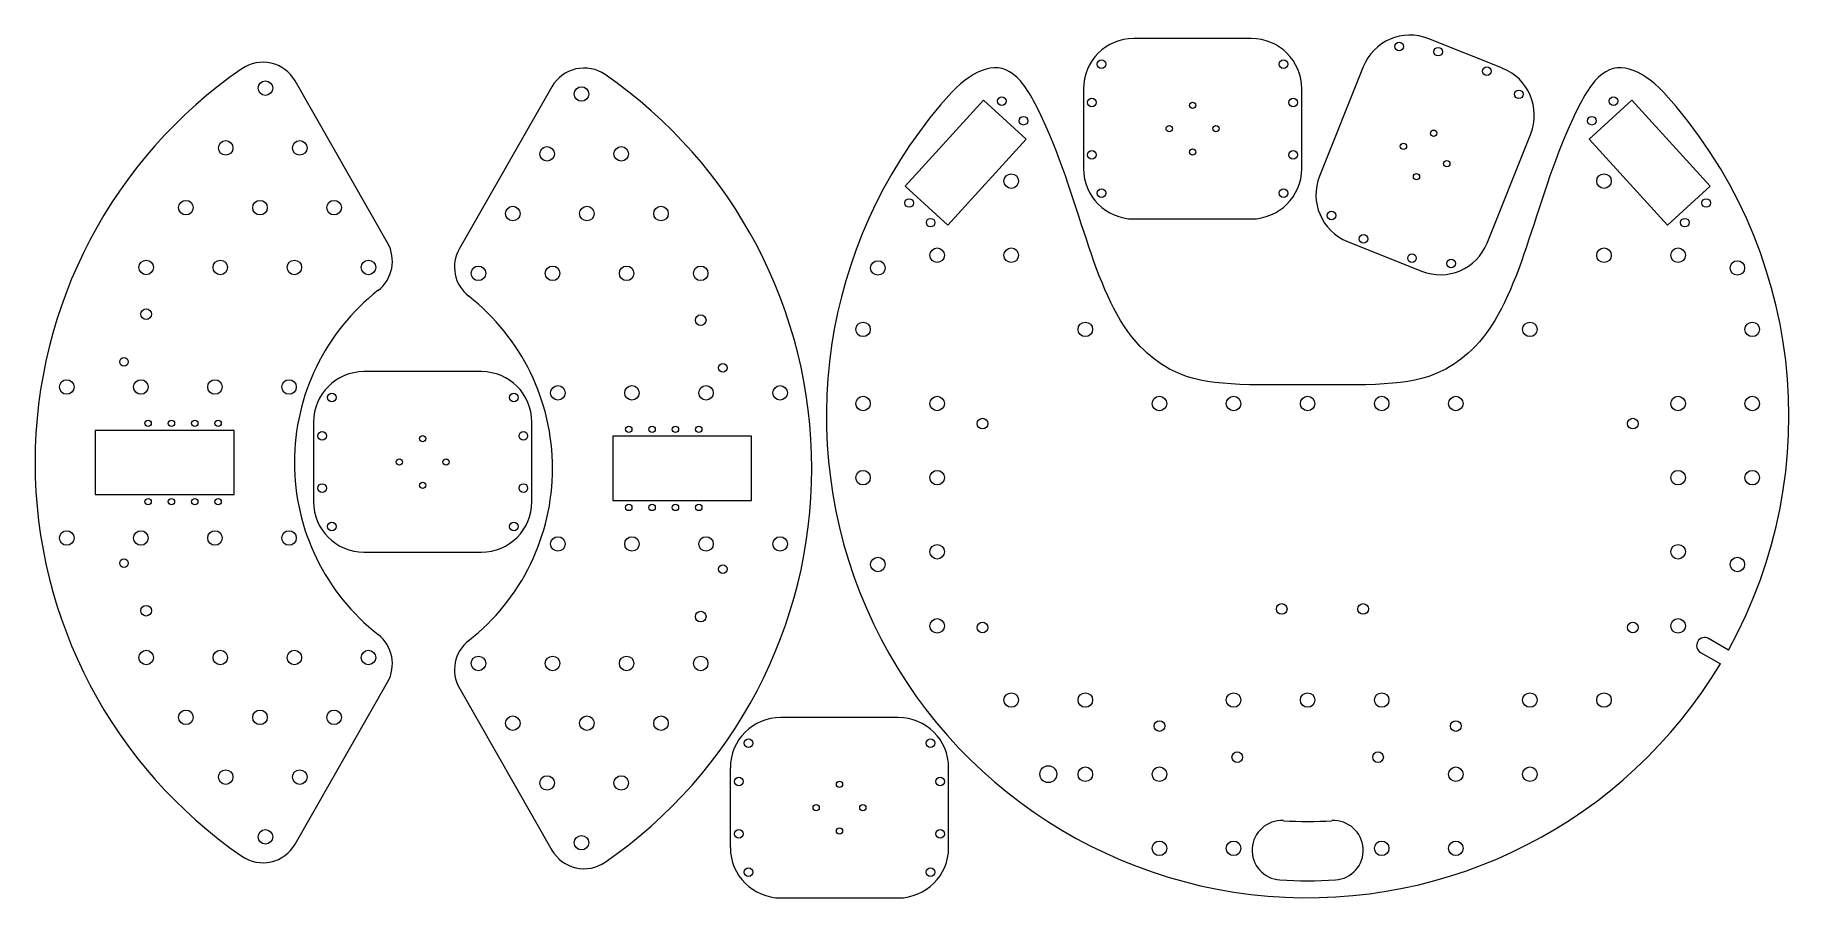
# Model space of a CAD drawing. Header units: inches. Extents: x 0.2 to 23.9, y 0.2 to 11.8.
import ezdxf

# ---------------------------------------------------------------- set-up
doc = ezdxf.new("R2010")
doc.units = ezdxf.units.IN
doc.header["$MEASUREMENT"] = 0

msp = doc.modelspace()

# ---------------------------------------------------------------- linework, layer by layer
at = {"color": 7, "linetype": 'Continuous', "lineweight": 15}
for p, q in [((16.631, 11.75), (15.045, 11.75)), ((20.023, 11.347), (19.025, 11.746)), ((18.141, 11.367), (17.551, 9.894)), ((4.973, 8.993), (3.725, 11.177)), ((7.191, 11.098), (5.943, 8.914)), ((13.015, 10.917), (11.957, 9.757)), ((13.591, 10.392), (13.015, 10.917)), ((14.364, 11.07), (14.364, 9.995)), ((17.311, 9.995), (17.311, 11.07)), ((21.191, 10.392), (21.768, 10.917)), ((21.768, 10.917), (22.825, 9.757)), ((19.812, 8.99), (20.402, 10.463)), ((12.534, 9.231), (13.591, 10.392)), ((22.249, 9.231), (21.191, 10.392)), ((11.957, 9.757), (12.534, 9.231)), ((22.825, 9.757), (22.249, 9.231)), ((15.045, 9.315), (16.631, 9.315)), ((17.93, 9.01), (18.928, 8.611)), ((6.241, 7.255), (4.655, 7.255)), ((2.903, 6.463), (1.029, 6.463)), ((1.029, 6.463), (1.029, 5.597)), ((2.903, 5.597), (2.903, 6.463)), ((3.974, 6.575), (3.974, 5.5)), ((6.921, 5.5), (6.921, 6.575)), ((8.013, 6.383), (8.013, 5.517)), ((9.887, 6.383), (8.013, 6.383)), ((9.887, 5.517), (9.887, 6.383)), ((1.029, 5.597), (2.903, 5.597)), ((8.013, 5.517), (9.887, 5.517)), ((4.655, 4.82), (6.241, 4.82)), ((23.069, 3.5), (22.802, 3.655)), ((22.695, 3.468), (22.962, 3.314)), ((3.725, 0.882), (4.973, 3.066)), ((5.943, 2.986), (7.191, 0.802)), ((11.866, 2.591), (10.28, 2.591)), ((9.599, 1.911), (9.599, 0.836)), ((12.546, 0.836), (12.546, 1.911)), ((10.28, 0.156), (11.866, 0.156))]:
    msp.add_line(p, q, dxfattribs=at)
for centre, radius in [((18.625, 11.642), 0.058), ((19.154, 11.571), 0.058), ((14.61, 11.402), 0.058), ((17.066, 11.402), 0.058), ((19.808, 11.309), 0.058), ((3.325, 11.079), 0.098), ((7.591, 11), 0.098), ((13.265, 10.905), 0.058), ((14.48, 10.885), 0.058), ((15.838, 10.847), 0.0425), ((17.196, 10.885), 0.058), ((20.24, 10.996), 0.058), ((21.518, 10.905), 0.058), ((13.556, 10.64), 0.058), ((21.227, 10.64), 0.058), ((15.523, 10.532), 0.0425), ((16.153, 10.532), 0.0425), ((19.093, 10.471), 0.0425), ((2.789, 10.273), 0.098), ((3.789, 10.273), 0.098), ((7.127, 10.193), 0.098), ((8.127, 10.193), 0.098), ((14.48, 10.18), 0.058), ((15.838, 10.217), 0.0425), ((17.196, 10.18), 0.058), ((18.684, 10.295), 0.0425), ((19.269, 10.061), 0.0425), ((13.391, 9.825), 0.098), ((14.61, 9.662), 0.058), ((17.066, 9.662), 0.058), ((18.86, 9.886), 0.0425), ((21.391, 9.825), 0.098), ((2.252, 9.467), 0.098), ((3.252, 9.467), 0.098), ((4.252, 9.467), 0.098), ((6.664, 9.387), 0.098), ((7.664, 9.387), 0.098), ((8.664, 9.387), 0.098), ((12.012, 9.53), 0.058), ((22.771, 9.53), 0.058), ((12.303, 9.265), 0.058), ((17.713, 9.361), 0.058), ((22.48, 9.265), 0.058), ((18.145, 9.048), 0.058), ((1.716, 8.661), 0.098), ((2.716, 8.661), 0.098), ((3.716, 8.661), 0.098), ((4.716, 8.661), 0.098), ((12.391, 8.825), 0.098), ((13.391, 8.825), 0.098), ((18.799, 8.786), 0.058), ((19.328, 8.715), 0.058), ((21.391, 8.825), 0.098), ((22.391, 8.825), 0.098), ((6.2, 8.581), 0.098), ((7.2, 8.581), 0.098), ((8.2, 8.581), 0.098), ((9.2, 8.581), 0.098), ((11.591, 8.654), 0.098), ((23.191, 8.654), 0.098), ((1.716, 8.03), 0.072), ((9.2, 7.95), 0.072), ((11.391, 7.825), 0.098), ((14.391, 7.825), 0.098), ((20.391, 7.825), 0.098), ((23.391, 7.825), 0.098), ((1.416, 7.388), 0.058), ((9.5, 7.308), 0.058), ((0.644, 7.048), 0.098), ((1.644, 7.048), 0.098), ((2.644, 7.048), 0.098), ((3.644, 7.048), 0.098), ((4.22, 6.907), 0.058), ((6.676, 6.907), 0.058), ((7.272, 6.969), 0.098), ((8.272, 6.969), 0.098), ((9.272, 6.969), 0.098), ((10.272, 6.969), 0.098), ((11.391, 6.825), 0.098), ((12.391, 6.825), 0.098), ((15.391, 6.825), 0.098), ((16.391, 6.825), 0.098), ((17.391, 6.825), 0.098), ((18.391, 6.825), 0.098), ((19.391, 6.825), 0.098), ((22.391, 6.825), 0.098), ((23.391, 6.825), 0.098), ((1.742, 6.557), 0.0425), ((2.057, 6.557), 0.0425), ((2.372, 6.557), 0.0425), ((2.687, 6.557), 0.0425), ((4.09, 6.39), 0.058), ((5.448, 6.352), 0.0425), ((6.806, 6.39), 0.058), ((8.229, 6.478), 0.0425), ((8.544, 6.478), 0.0425), ((8.859, 6.478), 0.0425), ((9.174, 6.478), 0.0425), ((13.003, 6.554), 0.072), ((21.78, 6.554), 0.072), ((5.133, 6.037), 0.0425), ((5.763, 6.037), 0.0425), ((11.391, 5.825), 0.098), ((12.391, 5.825), 0.098), ((22.391, 5.825), 0.098), ((23.391, 5.825), 0.098), ((4.09, 5.685), 0.058), ((5.448, 5.722), 0.0425), ((6.806, 5.685), 0.058), ((1.742, 5.502), 0.0425), ((2.057, 5.502), 0.0425), ((2.372, 5.502), 0.0425), ((2.687, 5.502), 0.0425), ((8.229, 5.423), 0.0425), ((8.544, 5.423), 0.0425), ((8.859, 5.423), 0.0425), ((9.174, 5.423), 0.0425), ((4.22, 5.167), 0.058), ((6.676, 5.167), 0.058), ((0.644, 5.011), 0.098), ((1.644, 5.011), 0.098), ((2.644, 5.011), 0.098), ((3.644, 5.011), 0.098), ((7.272, 4.931), 0.098), ((8.272, 4.931), 0.098), ((9.272, 4.931), 0.098), ((10.272, 4.931), 0.098), ((11.591, 4.654), 0.098), ((12.391, 4.825), 0.098), ((22.391, 4.825), 0.098), ((23.191, 4.654), 0.098), ((1.416, 4.671), 0.058), ((9.5, 4.592), 0.058), ((1.716, 4.03), 0.072), ((17.041, 4.054), 0.072), ((18.141, 4.054), 0.072), ((9.2, 3.95), 0.072), ((12.391, 3.825), 0.098), ((13.003, 3.804), 0.072), ((21.78, 3.804), 0.072), ((22.391, 3.825), 0.098), ((1.716, 3.399), 0.098), ((2.716, 3.399), 0.098), ((3.716, 3.399), 0.098), ((4.716, 3.399), 0.098), ((6.2, 3.319), 0.098), ((7.2, 3.319), 0.098), ((8.2, 3.319), 0.098), ((9.2, 3.319), 0.098), ((13.391, 2.825), 0.098), ((14.391, 2.825), 0.098), ((16.391, 2.825), 0.098), ((17.391, 2.825), 0.098), ((18.391, 2.825), 0.098), ((20.391, 2.825), 0.098), ((21.391, 2.825), 0.098), ((2.252, 2.592), 0.098), ((3.252, 2.592), 0.098), ((4.252, 2.592), 0.098), ((6.664, 2.513), 0.098), ((7.664, 2.513), 0.098), ((8.664, 2.513), 0.098), ((15.391, 2.475), 0.072), ((19.391, 2.475), 0.072), ((9.845, 2.244), 0.058), ((12.301, 2.244), 0.058), ((13.891, 1.825), 0.114), ((14.391, 1.825), 0.098), ((15.391, 1.825), 0.098), ((16.441, 2.054), 0.072), ((18.341, 2.054), 0.072), ((19.391, 1.825), 0.098), ((20.391, 1.825), 0.098), ((2.789, 1.786), 0.098), ((3.789, 1.786), 0.098), ((7.127, 1.707), 0.098), ((8.127, 1.707), 0.098), ((9.715, 1.726), 0.058), ((11.073, 1.689), 0.0425), ((12.431, 1.726), 0.058), ((10.758, 1.374), 0.0425), ((11.388, 1.374), 0.0425), ((3.325, 0.98), 0.098), ((7.591, 0.901), 0.098), ((9.715, 1.021), 0.058), ((11.073, 1.059), 0.0425), ((12.431, 1.021), 0.058), ((15.391, 0.825), 0.098), ((16.391, 0.825), 0.098), ((18.391, 0.825), 0.098), ((19.391, 0.825), 0.098), ((9.845, 0.504), 0.058), ((12.301, 0.504), 0.058)]:
    msp.add_circle(centre, radius, dxfattribs=at)
for centre, radius, start, end in [((15.045, 11.07), 0.68, 90, 180), ((16.631, 11.07), 0.68, 0, 90), ((18.772, 11.115), 0.68, 68.1986, 158.1986), ((3.291, 10.929), 0.5, 29.7439, 124.5644), ((6.666, 6.03), 6.45, 124.5644, 235.4356), ((7.625, 10.85), 0.5, 55.4356, 150.2561), ((4.25, 5.95), 6.45, 304.5644, 55.4356), ((19.77, 10.715), 0.68, 338.1986, 68.1986), ((17.391, 6.654), 6.495, 137.6869, 329.0534), ((17.391, 6.654), 6.495, 330.9501, 42.3131), ((15.045, 9.995), 0.68, 180, 270), ((16.631, 9.995), 0.68, 270, 0), ((18.183, 9.641), 0.68, 158.1986, 248.1986), ((4.539, 8.745), 0.5, 308.077, 29.7439), ((6.377, 8.666), 0.5, 150.2561, 231.923), ((19.181, 9.242), 0.68, 248.1986, 338.1986), ((6.666, 6.03), 2.95, 128.077, 231.923), ((4.25, 5.95), 2.95, 308.077, 51.923), ((4.655, 6.575), 0.68, 90, 180), ((6.241, 6.575), 0.68, 0, 90), ((4.655, 5.5), 0.68, 180, 270), ((6.241, 5.5), 0.68, 270, 0), ((4.539, 3.314), 0.5, 330.2561, 51.923), ((6.377, 3.234), 0.5, 128.077, 209.7439), ((22.749, 3.561), 0.108, 60.0017, 240.0017), ((10.28, 1.911), 0.68, 90, 180), ((11.866, 1.911), 0.68, 0, 90), ((17.041, 0.799), 0.4, 86.5791, 266.5791), ((17.391, 6.654), 5.466, 266.5791, 273.4209), ((17.741, 0.799), 0.4, 273.4209, 93.4209), ((3.291, 1.13), 0.5, 235.4356, 330.2561), ((7.625, 1.05), 0.5, 209.7439, 304.5644), ((10.28, 0.836), 0.68, 180, 270), ((11.866, 0.836), 0.68, 270, 0), ((17.391, 6.654), 6.266, 266.5791, 273.4209)]:
    msp.add_arc(centre, radius, start, end, dxfattribs=at)
for points, knots in [([(17.391, 7.075), (16.402, 7.075), (15.792, 7.059), (14.521, 8.028), (14.332, 9.726), (13.368, 11.529), (12.91, 11.347), (12.588, 11.027)], [0, 0, 0, 0, 0.2218293, 0.2966238, 0.6977981, 0.7731504, 0.9203219, 0.9203219, 0.9203219, 0.9203219]), ([(22.194, 11.027), (21.873, 11.347), (21.415, 11.529), (20.45, 9.726), (20.262, 8.028), (18.991, 7.059), (18.381, 7.075), (17.391, 7.075)], [0.0796781, 0.0796781, 0.0796781, 0.0796781, 0.2268496, 0.3022019, 0.7033762, 0.7781707, 1, 1, 1, 1])]:
    msp.add_open_spline(points, degree=3, knots=knots, dxfattribs=at)

doc.saveas('drawing.dxf')
